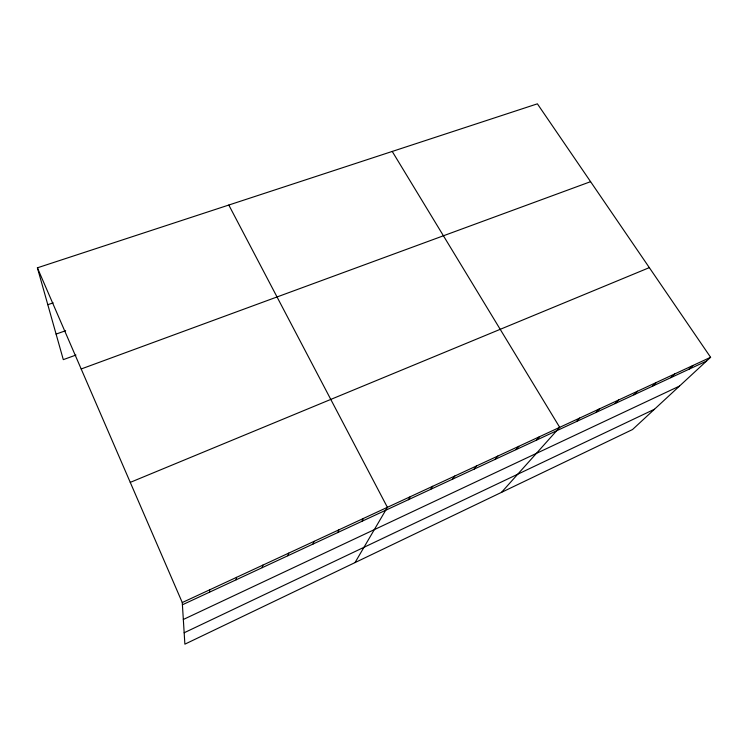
<?xml version="1.0" encoding="UTF-8"?>
<svg xmlns="http://www.w3.org/2000/svg" width="748" height="748" viewBox="0 0 748 748"><rect width="100%" height="100%" fill="white"/><g stroke="black" fill="none" stroke-linecap="round" stroke-linejoin="round"><path stroke-width="1.12" d="M209.534 592.173L209.655 589.826M236.144 579.794L236.518 577.353M262.239 567.657L262.866 565.123M287.858 555.745L288.719 553.127M312.991 544.058L314.085 541.346M337.666 532.585L338.975 529.799M361.882 521.328L363.406 518.457M355.01 562.59L387.389 507.322L228.804 205.036M408.343 499.72L410.259 496.709M430.624 489.36L432.718 486.284M452.521 479.178L454.803 476.027M474.054 469.164L476.495 465.957M495.223 459.328L497.831 456.056M516.036 449.642L518.803 446.322M536.503 440.123L539.42 436.748M501.497 492.362L559.7 427.342L392.233 151.442M576.437 421.554L579.653 418.076M595.922 412.494L599.27 408.969M615.09 403.583L618.577 400.012M633.958 394.804L637.567 391.195M652.527 386.174L656.267 382.518M670.806 377.675L674.659 373.972M688.805 369.306L692.77 365.566M710.6 357.292L632.537 429.53L184.878 644.168L182.269 602.542L37.4 267.812L537.391 103.832L710.6 357.292L182.269 602.542M184.167 632.761L654.463 409.24M183.325 619.484L679.474 386.09M182.409 604.786L706.523 361.069M130.264 482.376L649.329 267.634M81.186 368.979L590.583 181.671M75.95 355.057L63.3 359.638L37.4 267.812M56.091 334.085L65.637 330.719M47.807 304.698L53.173 302.865"/></g></svg>
